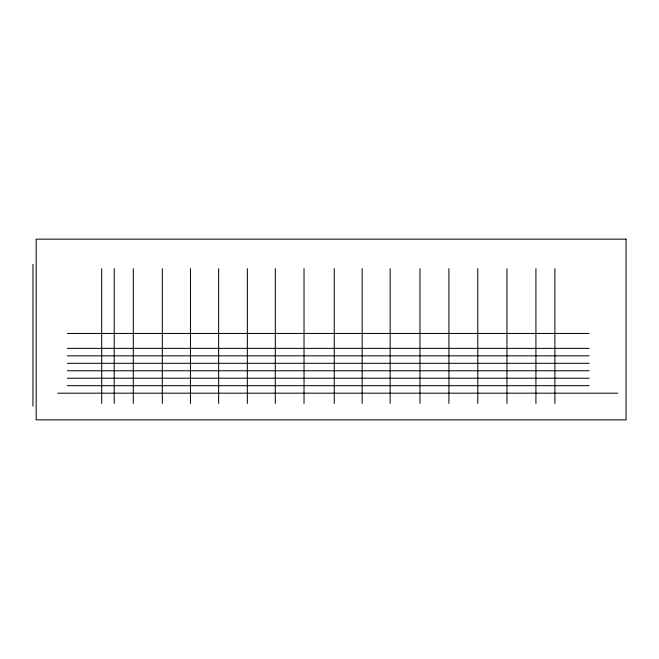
<?xml version="1.0" encoding="UTF-8"?>
<svg xmlns="http://www.w3.org/2000/svg" width="659" height="659" viewBox="0 0 659 659"><rect width="100%" height="100%" fill="white"/><g stroke="black" fill="none" stroke-linecap="round" stroke-linejoin="round"><path stroke-width="0.99" d="M67.333 333.454L589.228 333.454M67.333 348.372L589.228 348.372M67.333 355.835L589.228 355.835M67.333 363.298L589.228 363.298M67.333 370.762L589.228 370.762M67.333 378.217L589.228 378.217M67.333 385.68L589.228 385.68M57.704 393.184L617.763 393.184M554.886 268.641L554.886 403.44M535.924 268.641L535.924 403.44M506.96 268.641L506.96 403.44M477.767 268.641L477.767 403.44M448.919 268.641L448.919 403.44M419.964 268.641L419.964 403.44M390.153 268.641L390.153 403.44M362.17 268.641L362.17 403.44M334.253 268.641L334.253 403.44M304.03 268.641L304.03 403.44M275.297 268.641L275.297 403.44M247.356 268.641L247.356 403.44M218.64 268.641L218.64 403.44M190.459 268.641L190.459 403.44M162.336 268.641L162.336 403.44M133.307 268.641L133.307 403.44M114.229 268.641L114.229 403.44M101.684 268.641L101.684 403.44M32.991 264.35L32.95 406.199M626.05 239.151L36.187 239.151L36.187 419.849L626.05 419.849L626.05 239.151"/></g></svg>
